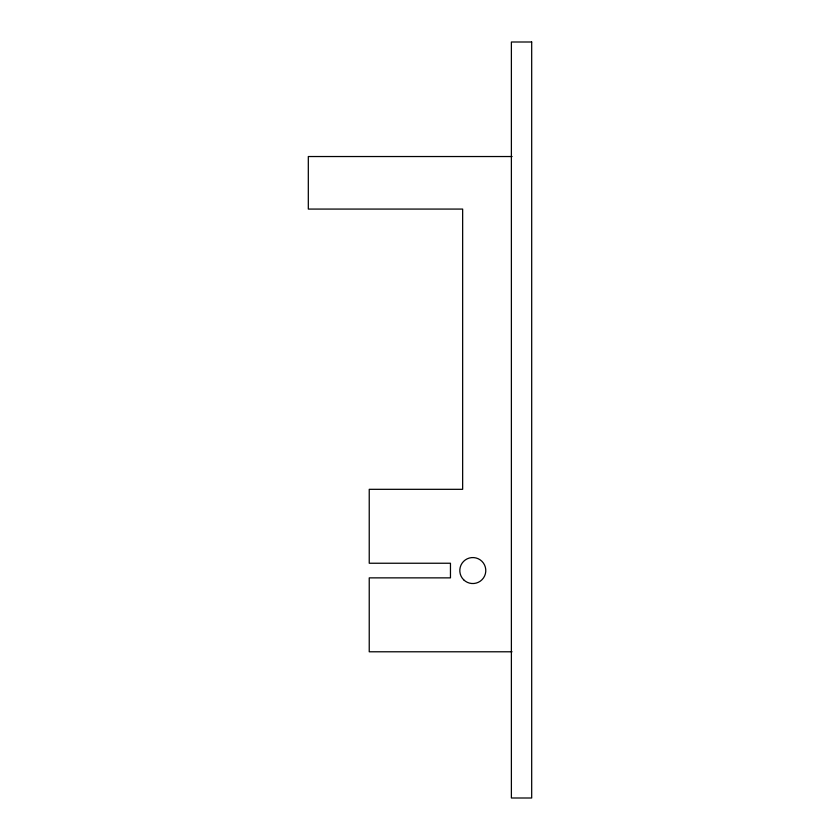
<?xml version="1.0" encoding="UTF-8"?>
<svg xmlns="http://www.w3.org/2000/svg" width="840" height="840" viewBox="0 0 840 840"><rect width="100%" height="100%" fill="white"/><g stroke="black" fill="none" stroke-linecap="round" stroke-linejoin="round"><path stroke-width="1.26" d="M512.096 156.534L308.312 156.534L308.312 209.076L462.651 209.076L462.651 489.321L369.233 489.321L369.233 563.241L450.461 563.241L450.461 577.868L369.233 577.868L369.233 651.788L512.043 651.788M531.688 42L511.382 42L511.382 798L531.688 798L531.688 42M463.669 579.8A12.999 12.999 0 0 0 485.373 573.836A12.999 12.999 0 0 0 469.35 558.023A12.999 12.999 0 0 0 463.669 579.8"/></g></svg>
